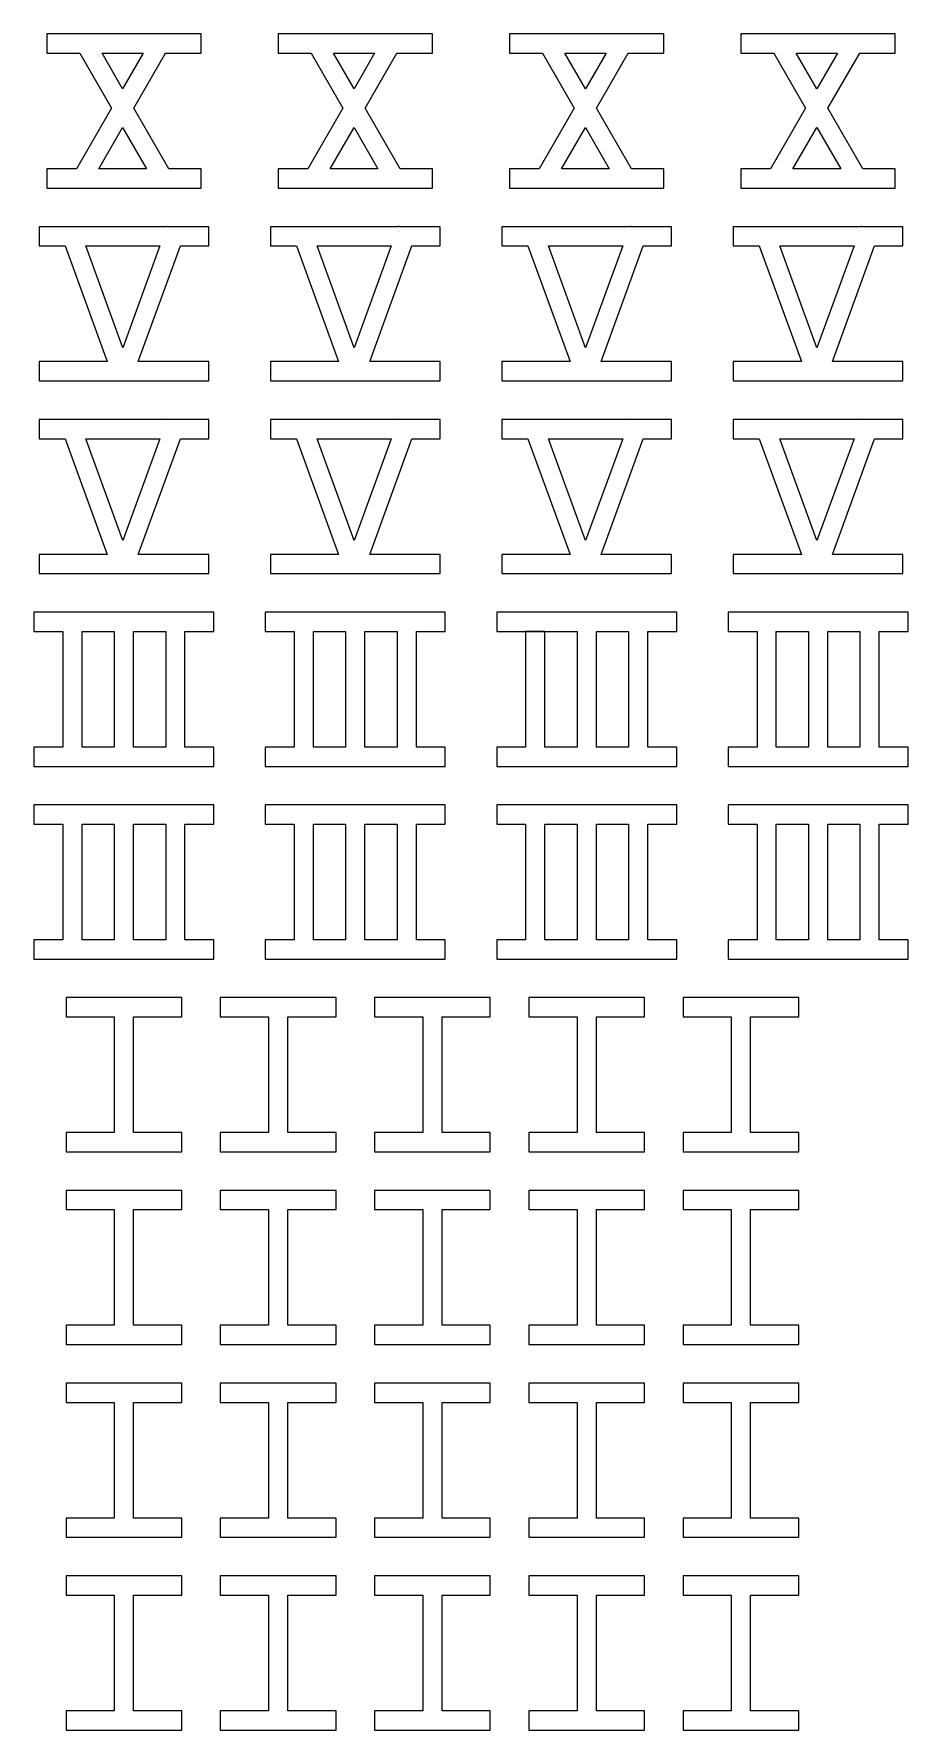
# Model space of a CAD drawing. Header units: metres. Extents: x 0.3 to 45.7, y 2 to 90.
import ezdxf

# ---------------------------------------------------------------- set-up
doc = ezdxf.new("R2010")
doc.units = ezdxf.units.M

msp = doc.modelspace()

# ---------------------------------------------------------------- linework, layer by layer
for p, q in [((9, 90), (1, 90)), ((1, 90), (1, 89)), ((9, 89), (9, 90)), ((21, 90), (13, 90)), ((13, 90), (13, 89)), ((21, 89), (21, 90)), ((33, 90), (25, 90)), ((25, 90), (25, 89)), ((33, 89), (33, 90)), ((45, 90), (37, 90)), ((37, 90), (37, 89)), ((45, 89), (45, 90)), ((1, 89), (2.70854, 89)), ((2.70854, 89), (4.35565, 86.1471)), ((3.86324, 89), (6.00276, 89)), ((4.933, 87.1471), (3.86324, 89)), ((6.00276, 89), (4.933, 87.1471)), ((5.51036, 86.1471), (7.15747, 89)), ((7.15747, 89), (9, 89)), ((13, 89), (14.7085, 89)), ((14.7085, 89), (16.3557, 86.1471)), ((15.8632, 89), (18.0028, 89)), ((16.933, 87.1471), (15.8632, 89)), ((18.0028, 89), (16.933, 87.1471)), ((17.5104, 86.1471), (19.1575, 89)), ((19.1575, 89), (21, 89)), ((25, 89), (26.7085, 89)), ((26.7085, 89), (28.3557, 86.1471)), ((27.8632, 89), (30.0028, 89)), ((28.933, 87.1471), (27.8632, 89)), ((30.0028, 89), (28.933, 87.1471)), ((29.5104, 86.1471), (31.1575, 89)), ((31.1575, 89), (33, 89)), ((37, 89), (38.7085, 89)), ((38.7085, 89), (40.3557, 86.1471)), ((39.8633, 89), (42.0028, 89)), ((40.933, 87.1471), (39.8633, 89)), ((42.0028, 89), (40.933, 87.1471)), ((41.5104, 86.1471), (43.1575, 89)), ((43.1575, 89), (45, 89)), ((4.35565, 86.1471), (2.53867, 83)), ((7.32735, 83), (5.51036, 86.1471)), ((16.3557, 86.1471), (14.5387, 83)), ((19.3273, 83), (17.5104, 86.1471)), ((28.3557, 86.1471), (26.5387, 83)), ((31.3273, 83), (29.5104, 86.1471)), ((40.3557, 86.1471), (38.5387, 83)), ((43.3273, 83), (41.5104, 86.1471)), ((3.69337, 83), (4.933, 85.1471)), ((4.933, 85.1471), (6.17264, 83)), ((15.6934, 83), (16.933, 85.1471)), ((16.933, 85.1471), (18.1726, 83)), ((27.6934, 83), (28.933, 85.1471)), ((28.933, 85.1471), (30.1726, 83)), ((39.6934, 83), (40.933, 85.1471)), ((40.933, 85.1471), (42.1726, 83)), ((2.53867, 83), (1, 83)), ((1, 83), (1, 82)), ((6.17264, 83), (3.69337, 83)), ((9, 83), (7.32735, 83)), ((9, 82), (9, 83)), ((14.5387, 83), (13, 83)), ((13, 83), (13, 82)), ((18.1726, 83), (15.6934, 83)), ((21, 83), (19.3273, 83)), ((21, 82), (21, 83)), ((26.5387, 83), (25, 83)), ((25, 83), (25, 82)), ((30.1726, 83), (27.6934, 83)), ((33, 83), (31.3273, 83)), ((33, 82), (33, 83)), ((38.5387, 83), (37, 83)), ((37, 83), (37, 82)), ((42.1726, 83), (39.6934, 83)), ((45, 83), (43.3273, 83)), ((45, 82), (45, 83)), ((1, 82), (9, 82)), ((13, 82), (21, 82)), ((25, 82), (33, 82)), ((37, 82), (45, 82)), ((7.22977, 80), (0.59999, 80)), ((0.59999, 80), (0.59999, 79)), ((7.23616, 80.0175), (7.22977, 80)), ((7.28435, 80), (7.23616, 80.0175)), ((9.39999, 80), (7.28435, 80)), ((9.39999, 79), (9.39999, 80)), ((19.2298, 80), (12.6, 80)), ((12.6, 80), (12.6, 79)), ((19.2362, 80.0175), (19.2298, 80)), ((19.2843, 80), (19.2362, 80.0175)), ((21.4, 80), (19.2843, 80)), ((21.4, 79), (21.4, 80)), ((31.2298, 80), (24.6, 80)), ((24.6, 80), (24.6, 79)), ((31.2362, 80.0175), (31.2298, 80)), ((31.2843, 80), (31.2362, 80.0175)), ((33.4, 80), (31.2843, 80)), ((33.4, 79), (33.4, 80)), ((43.2298, 80), (36.6, 80)), ((36.6, 80), (36.6, 79)), ((43.2362, 80.0175), (43.2298, 80)), ((43.2843, 80), (43.2362, 80.0175)), ((45.4, 80), (43.2843, 80)), ((45.4, 79), (45.4, 80)), ((0.59999, 79), (1.95219, 79)), ((1.95219, 79), (4.13602, 73)), ((3.01637, 79), (6.8658, 79)), ((4.94109, 73.7119), (3.01637, 79)), ((6.8658, 79), (4.94109, 73.7119)), ((5.74615, 73), (7.92998, 79)), ((7.92998, 79), (9.39999, 79)), ((12.6, 79), (13.9522, 79)), ((13.9522, 79), (16.136, 73)), ((15.0164, 79), (18.8658, 79)), ((16.9411, 73.7119), (15.0164, 79)), ((18.8658, 79), (16.9411, 73.7119)), ((17.7462, 73), (19.93, 79)), ((19.93, 79), (21.4, 79)), ((24.6, 79), (25.9522, 79)), ((25.9522, 79), (28.136, 73)), ((27.0164, 79), (30.8658, 79)), ((28.9411, 73.7119), (27.0164, 79)), ((30.8658, 79), (28.9411, 73.7119)), ((29.7462, 73), (31.93, 79)), ((31.93, 79), (33.4, 79)), ((36.6, 79), (37.9522, 79)), ((37.9522, 79), (40.136, 73)), ((39.0164, 79), (42.8658, 79)), ((40.9411, 73.7119), (39.0164, 79)), ((42.8658, 79), (40.9411, 73.7119)), ((41.7462, 73), (43.93, 79)), ((43.93, 79), (45.4, 79)), ((4.13602, 73), (0.59999, 73)), ((0.59999, 73), (0.59999, 72)), ((9.39999, 73), (5.74615, 73)), ((9.39999, 72), (9.39999, 73)), ((16.136, 73), (12.6, 73)), ((12.6, 73), (12.6, 72)), ((21.4, 73), (17.7462, 73)), ((21.4, 72), (21.4, 73)), ((28.136, 73), (24.6, 73)), ((24.6, 73), (24.6, 72)), ((33.4, 73), (29.7462, 73)), ((33.4, 72), (33.4, 73)), ((40.136, 73), (36.6, 73)), ((36.6, 73), (36.6, 72)), ((45.4, 73), (41.7462, 73)), ((45.4, 72), (45.4, 73)), ((0.59999, 72), (9.39999, 72)), ((12.6, 72), (21.4, 72)), ((24.6, 72), (33.4, 72)), ((36.6, 72), (45.4, 72)), ((7.22977, 70), (0.59999, 70)), ((0.59999, 70), (0.59999, 69)), ((7.23616, 70.0175), (7.22977, 70)), ((7.28435, 70), (7.23616, 70.0175)), ((9.39999, 70), (7.28435, 70)), ((9.39999, 69), (9.39999, 70)), ((19.2298, 70), (12.6, 70)), ((12.6, 70), (12.6, 69)), ((19.2362, 70.0175), (19.2298, 70)), ((19.2843, 70), (19.2362, 70.0175)), ((21.4, 70), (19.2843, 70)), ((21.4, 69), (21.4, 70)), ((31.2298, 70), (24.6, 70)), ((24.6, 70), (24.6, 69)), ((31.2362, 70.0175), (31.2298, 70)), ((31.2843, 70), (31.2362, 70.0175)), ((33.4, 70), (31.2843, 70)), ((33.4, 69), (33.4, 70)), ((43.2298, 70), (36.6, 70)), ((36.6, 70), (36.6, 69)), ((43.2362, 70.0175), (43.2298, 70)), ((43.2843, 70), (43.2362, 70.0175)), ((45.4, 70), (43.2843, 70)), ((45.4, 69), (45.4, 70)), ((0.59999, 69), (1.95219, 69)), ((1.95219, 69), (4.13602, 63)), ((3.01637, 69), (6.8658, 69)), ((4.94109, 63.7119), (3.01637, 69)), ((6.8658, 69), (4.94109, 63.7119)), ((5.74615, 63), (7.92998, 69)), ((7.92998, 69), (9.39999, 69)), ((12.6, 69), (13.9522, 69)), ((13.9522, 69), (16.136, 63)), ((15.0164, 69), (18.8658, 69)), ((16.9411, 63.7119), (15.0164, 69)), ((18.8658, 69), (16.9411, 63.7119)), ((17.7462, 63), (19.93, 69)), ((19.93, 69), (21.4, 69)), ((24.6, 69), (25.9522, 69)), ((25.9522, 69), (28.136, 63)), ((27.0164, 69), (30.8658, 69)), ((28.9411, 63.7119), (27.0164, 69)), ((30.8658, 69), (28.9411, 63.7119)), ((29.7462, 63), (31.93, 69)), ((31.93, 69), (33.4, 69)), ((36.6, 69), (37.9522, 69)), ((37.9522, 69), (40.136, 63)), ((39.0164, 69), (42.8658, 69)), ((40.9411, 63.7119), (39.0164, 69)), ((42.8658, 69), (40.9411, 63.7119)), ((41.7462, 63), (43.93, 69)), ((43.93, 69), (45.4, 69)), ((4.13602, 63), (0.59999, 63)), ((0.59999, 63), (0.59999, 62)), ((9.39999, 63), (5.74615, 63)), ((9.39999, 62), (9.39999, 63)), ((16.136, 63), (12.6, 63)), ((12.6, 63), (12.6, 62)), ((21.4, 63), (17.7462, 63)), ((21.4, 62), (21.4, 63)), ((28.136, 63), (24.6, 63)), ((24.6, 63), (24.6, 62)), ((33.4, 63), (29.7462, 63)), ((33.4, 62), (33.4, 63)), ((40.136, 63), (36.6, 63)), ((36.6, 63), (36.6, 62)), ((45.4, 63), (41.7462, 63)), ((45.4, 62), (45.4, 63)), ((0.59999, 62), (9.39999, 62)), ((12.6, 62), (21.4, 62)), ((24.6, 62), (33.4, 62)), ((36.6, 62), (45.4, 62)), ((9.66666, 60), (0.33333, 60)), ((0.33333, 60), (0.33333, 59)), ((9.66666, 59), (9.66666, 60)), ((21.6667, 60), (12.3333, 60)), ((12.3333, 60), (12.3333, 59)), ((21.6667, 59), (21.6667, 60)), ((33.6667, 60), (24.3333, 60)), ((24.3333, 60), (24.3333, 59)), ((33.6667, 59), (33.6667, 60)), ((45.6667, 60), (36.3333, 60)), ((36.3333, 60), (36.3333, 59)), ((45.6667, 59), (45.6667, 60)), ((0.33333, 59), (1.83333, 59)), ((1.83333, 59), (1.83333, 53)), ((2.83333, 53), (2.83333, 59)), ((2.83333, 59), (4.5, 59)), ((4.5, 59), (4.5, 53)), ((5.5, 53), (5.5, 59)), ((5.5, 59), (7.16666, 59)), ((7.16666, 59), (7.16666, 53)), ((8.16666, 53), (8.16666, 59)), ((8.16666, 59), (9.66666, 59)), ((12.3333, 59), (13.8333, 59)), ((13.8333, 59), (13.8333, 53)), ((14.8333, 53), (14.8333, 59)), ((14.8333, 59), (16.5, 59)), ((16.5, 59), (16.5, 53)), ((17.5, 53), (17.5, 59)), ((17.5, 59), (19.1667, 59)), ((19.1667, 59), (19.1667, 53)), ((20.1667, 53), (20.1667, 59)), ((20.1667, 59), (21.6667, 59)), ((24.3333, 59), (28.5, 59)), ((26.8333, 59), (25.8333, 59)), ((25.8333, 59), (25.8333, 53)), ((26.8333, 53), (26.8333, 59)), ((28.5, 59), (28.5, 53)), ((29.5, 53), (29.5, 59)), ((29.5, 59), (31.1667, 59)), ((31.1667, 59), (31.1667, 53)), ((32.1667, 53), (32.1667, 59)), ((32.1667, 59), (33.6667, 59)), ((36.3333, 59), (37.8333, 59)), ((37.8333, 59), (37.8333, 53)), ((38.8333, 53), (38.8333, 59)), ((38.8333, 59), (40.5, 59)), ((40.5, 59), (40.5, 53)), ((41.5, 53), (41.5, 59)), ((41.5, 59), (43.1667, 59)), ((43.1667, 59), (43.1667, 53)), ((44.1667, 53), (44.1667, 59)), ((44.1667, 59), (45.6667, 59)), ((1.83333, 53), (0.33333, 53)), ((0.33333, 53), (0.33333, 52)), ((4.5, 53), (2.83333, 53)), ((7.16666, 53), (5.5, 53)), ((9.66666, 53), (8.16666, 53)), ((9.66666, 52), (9.66666, 53)), ((12.3333, 53), (12.3333, 52)), ((13.8333, 53), (12.3333, 53)), ((16.5, 53), (14.8333, 53)), ((19.1667, 53), (17.5, 53)), ((21.6667, 53), (20.1667, 53)), ((21.6667, 52), (21.6667, 53)), ((25.8333, 53), (24.3333, 53)), ((24.3333, 53), (24.3333, 52)), ((28.5, 53), (26.8333, 53)), ((31.1667, 53), (29.5, 53)), ((33.6667, 53), (32.1667, 53)), ((33.6667, 52), (33.6667, 53)), ((37.8333, 53), (36.3333, 53)), ((36.3333, 53), (36.3333, 52)), ((40.5, 53), (38.8333, 53)), ((43.1667, 53), (41.5, 53)), ((45.6667, 53), (44.1667, 53)), ((45.6667, 52), (45.6667, 53)), ((0.33333, 52), (9.66666, 52)), ((12.3333, 52), (21.6667, 52)), ((24.3333, 52), (33.6667, 52)), ((36.3333, 52), (45.6667, 52)), ((9.66666, 50), (0.33333, 50)), ((0.33333, 50), (0.33333, 49)), ((9.66666, 49), (9.66666, 50)), ((21.6667, 50), (12.3333, 50)), ((12.3333, 50), (12.3333, 49)), ((21.6667, 49), (21.6667, 50)), ((33.6667, 50), (24.3333, 50)), ((24.3333, 50), (24.3333, 49)), ((33.6667, 49), (33.6667, 50)), ((45.6667, 50), (36.3333, 50)), ((36.3333, 50), (36.3333, 49)), ((45.6667, 49), (45.6667, 50)), ((0.33333, 49), (1.83333, 49)), ((1.83333, 49), (1.83333, 43)), ((2.83333, 43), (2.83333, 49)), ((2.83333, 49), (4.5, 49)), ((4.5, 49), (4.5, 43)), ((5.5, 43), (5.5, 49)), ((5.5, 49), (7.16666, 49)), ((7.16666, 49), (7.16666, 43)), ((8.16666, 43), (8.16666, 49)), ((8.16666, 49), (9.66666, 49)), ((12.3333, 49), (13.8333, 49)), ((13.8333, 49), (13.8333, 43)), ((14.8333, 43), (14.8333, 49)), ((14.8333, 49), (16.5, 49)), ((16.5, 49), (16.5, 43)), ((17.5, 43), (17.5, 49)), ((17.5, 49), (19.1667, 49)), ((19.1667, 49), (19.1667, 43)), ((20.1667, 43), (20.1667, 49)), ((20.1667, 49), (21.6667, 49)), ((24.3333, 49), (25.8333, 49)), ((25.8333, 49), (25.8333, 43)), ((26.8333, 43), (26.8333, 49)), ((26.8333, 49), (28.5, 49)), ((28.5, 49), (28.5, 43)), ((29.5, 43), (29.5, 49)), ((29.5, 49), (31.1667, 49)), ((31.1667, 49), (31.1667, 43)), ((32.1667, 43), (32.1667, 49)), ((32.1667, 49), (33.6667, 49)), ((36.3333, 49), (37.8333, 49)), ((37.8333, 49), (37.8333, 43)), ((38.8333, 43), (38.8333, 49)), ((38.8333, 49), (40.5, 49)), ((40.5, 49), (40.5, 43)), ((41.5, 43), (41.5, 49)), ((41.5, 49), (43.1667, 49)), ((43.1667, 49), (43.1667, 43)), ((44.1667, 43), (44.1667, 49)), ((44.1667, 49), (45.6667, 49)), ((1.83333, 43), (0.33333, 43)), ((0.33333, 43), (0.33333, 42)), ((4.5, 43), (2.83333, 43)), ((7.16666, 43), (5.5, 43)), ((9.66666, 43), (8.16666, 43)), ((9.66666, 42), (9.66666, 43)), ((13.8333, 43), (12.3333, 43)), ((12.3333, 43), (12.3333, 42)), ((16.5, 43), (14.8333, 43)), ((19.1667, 43), (17.5, 43)), ((21.6667, 43), (20.1667, 43)), ((21.6667, 42), (21.6667, 43)), ((25.8333, 43), (24.3333, 43)), ((24.3333, 43), (24.3333, 42)), ((28.5, 43), (26.8333, 43)), ((31.1667, 43), (29.5, 43)), ((33.6667, 43), (32.1667, 43)), ((33.6667, 42), (33.6667, 43)), ((37.8333, 43), (36.3333, 43)), ((36.3333, 43), (36.3333, 42)), ((40.5, 43), (38.8333, 43)), ((43.1667, 43), (41.5, 43)), ((45.6667, 43), (44.1667, 43)), ((45.6667, 42), (45.6667, 43)), ((0.33333, 42), (9.66666, 42)), ((12.3333, 42), (21.6667, 42)), ((24.3333, 42), (33.6667, 42)), ((36.3333, 42), (45.6667, 42)), ((8, 40), (2, 40)), ((2, 40), (2, 39)), ((8, 39), (8, 40)), ((16, 40), (10, 40)), ((10, 40), (10, 39)), ((16, 39), (16, 40)), ((24, 40), (18, 40)), ((18, 40), (18, 39)), ((24, 39), (24, 40)), ((32, 40), (26, 40)), ((26, 40), (26, 39)), ((32, 39), (32, 40)), ((40, 40), (34, 40)), ((34, 40), (34, 39)), ((40, 39), (40, 40)), ((2, 39), (4.5, 39)), ((4.5, 39), (4.5, 33)), ((5.5, 33), (5.5, 39)), ((5.5, 39), (8, 39)), ((10, 39), (12.5, 39)), ((12.5, 39), (12.5, 33)), ((13.5, 33), (13.5, 39)), ((13.5, 39), (16, 39)), ((18, 39), (20.5, 39)), ((20.5, 39), (20.5, 33)), ((21.5, 33), (21.5, 39)), ((21.5, 39), (24, 39)), ((26, 39), (28.5, 39)), ((28.5, 39), (28.5, 33)), ((29.5, 33), (29.5, 39)), ((29.5, 39), (32, 39)), ((34, 39), (36.5, 39)), ((36.5, 39), (36.5, 33)), ((37.5, 33), (37.5, 39)), ((37.5, 39), (40, 39)), ((4.5, 33), (2, 33)), ((2, 33), (2, 32)), ((8, 33), (5.5, 33)), ((8, 32), (8, 33)), ((12.5, 33), (10, 33)), ((10, 33), (10, 32)), ((16, 33), (13.5, 33)), ((16, 32), (16, 33)), ((20.5, 33), (18, 33)), ((18, 33), (18, 32)), ((24, 33), (21.5, 33)), ((24, 32), (24, 33)), ((28.5, 33), (26, 33)), ((26, 33), (26, 32)), ((32, 33), (29.5, 33)), ((32, 32), (32, 33)), ((36.5, 33), (34, 33)), ((34, 33), (34, 32)), ((40, 33), (37.5, 33)), ((40, 32), (40, 33)), ((2, 32), (8, 32)), ((10, 32), (16, 32)), ((18, 32), (24, 32)), ((26, 32), (32, 32)), ((34, 32), (40, 32)), ((8, 30), (2, 30)), ((2, 30), (2, 29)), ((8, 29), (8, 30)), ((16, 30), (10, 30)), ((10, 30), (10, 29)), ((16, 29), (16, 30)), ((24, 30), (18, 30)), ((18, 30), (18, 29)), ((24, 29), (24, 30)), ((32, 30), (26, 30)), ((26, 30), (26, 29)), ((32, 29), (32, 30)), ((40, 30), (34, 30)), ((34, 30), (34, 29)), ((40, 29), (40, 30)), ((2, 29), (4.5, 29)), ((4.5, 29), (4.5, 23)), ((5.5, 23), (5.5, 29)), ((5.5, 29), (8, 29)), ((10, 29), (12.5, 29)), ((12.5, 29), (12.5, 23)), ((13.5, 23), (13.5, 29)), ((13.5, 29), (16, 29)), ((18, 29), (20.5, 29)), ((20.5, 29), (20.5, 23)), ((21.5, 23), (21.5, 29)), ((21.5, 29), (24, 29)), ((26, 29), (28.5, 29)), ((28.5, 29), (28.5, 23)), ((29.5, 23), (29.5, 29)), ((29.5, 29), (32, 29)), ((34, 29), (36.5, 29)), ((36.5, 29), (36.5, 23)), ((37.5, 23), (37.5, 29)), ((37.5, 29), (40, 29)), ((4.5, 23), (2, 23)), ((2, 23), (2, 22)), ((8, 23), (5.5, 23)), ((8, 22), (8, 23)), ((12.5, 23), (10, 23)), ((10, 23), (10, 22)), ((16, 23), (13.5, 23)), ((16, 22), (16, 23)), ((20.5, 23), (18, 23)), ((18, 23), (18, 22)), ((24, 23), (21.5, 23)), ((24, 22), (24, 23)), ((28.5, 23), (26, 23)), ((26, 23), (26, 22)), ((32, 23), (29.5, 23)), ((32, 22), (32, 23)), ((36.5, 23), (34, 23)), ((34, 23), (34, 22)), ((40, 23), (37.5, 23)), ((40, 22), (40, 23)), ((2, 22), (8, 22)), ((10, 22), (16, 22)), ((18, 22), (24, 22)), ((26, 22), (32, 22)), ((34, 22), (40, 22)), ((8, 20), (2, 20)), ((2, 20), (2, 19)), ((8, 19), (8, 20)), ((16, 20), (10, 20)), ((10, 20), (10, 19)), ((16, 19), (16, 20)), ((24, 20), (18, 20)), ((18, 20), (18, 19)), ((24, 19), (24, 20)), ((32, 20), (26, 20)), ((26, 20), (26, 19)), ((32, 19), (32, 20)), ((40, 20), (34, 20)), ((34, 20), (34, 19)), ((40, 19), (40, 20)), ((2, 19), (4.5, 19)), ((4.5, 19), (4.5, 13)), ((5.5, 13), (5.5, 19)), ((5.5, 19), (8, 19)), ((10, 19), (12.5, 19)), ((12.5, 19), (12.5, 13)), ((13.5, 13), (13.5, 19)), ((13.5, 19), (16, 19)), ((18, 19), (20.5, 19)), ((20.5, 19), (20.5, 13)), ((21.5, 13), (21.5, 19)), ((21.5, 19), (24, 19)), ((26, 19), (28.5, 19)), ((28.5, 19), (28.5, 13)), ((29.5, 13), (29.5, 19)), ((29.5, 19), (32, 19)), ((34, 19), (36.5, 19)), ((36.5, 19), (36.5, 13)), ((37.5, 13), (37.5, 19)), ((37.5, 19), (40, 19)), ((4.5, 13), (2, 13)), ((2, 13), (2, 12)), ((8, 13), (5.5, 13)), ((8, 12), (8, 13)), ((10, 13), (10, 12)), ((12.5, 13), (10, 13)), ((16, 13), (13.5, 13)), ((16, 12), (16, 13)), ((20.5, 13), (18, 13)), ((18, 13), (18, 12)), ((24, 13), (21.5, 13)), ((24, 12), (24, 13)), ((28.5, 13), (26, 13)), ((26, 13), (26, 12)), ((32, 13), (29.5, 13)), ((32, 12), (32, 13)), ((36.5, 13), (34, 13)), ((34, 13), (34, 12)), ((40, 13), (37.5, 13)), ((40, 12), (40, 13)), ((2, 12), (8, 12)), ((10, 12), (16, 12)), ((18, 12), (24, 12)), ((26, 12), (32, 12)), ((34, 12), (40, 12)), ((8, 10), (2, 10)), ((2, 10), (2, 9)), ((8, 9), (8, 10)), ((16, 10), (10, 10)), ((10, 10), (10, 9)), ((16, 9), (16, 10)), ((24, 10), (18, 10)), ((18, 10), (18, 9)), ((24, 9), (24, 10)), ((32, 10), (26, 10)), ((26, 10), (26, 9)), ((32, 9), (32, 10)), ((40, 10), (34, 10)), ((34, 10), (34, 9)), ((40, 9), (40, 10)), ((2, 9), (4.5, 9)), ((4.5, 9), (4.5, 3)), ((5.5, 3), (5.5, 9)), ((5.5, 9), (8, 9)), ((10, 9), (12.5, 9)), ((12.5, 9), (12.5, 3)), ((13.5, 3), (13.5, 9)), ((13.5, 9), (16, 9)), ((18, 9), (20.5, 9)), ((20.5, 9), (20.5, 3)), ((21.5, 3), (21.5, 9)), ((21.5, 9), (24, 9)), ((26, 9), (28.5, 9)), ((28.5, 9), (28.5, 3)), ((29.5, 3), (29.5, 9)), ((29.5, 9), (32, 9)), ((34, 9), (36.5, 9)), ((36.5, 9), (36.5, 3)), ((37.5, 3), (37.5, 9)), ((37.5, 9), (40, 9)), ((4.5, 3), (2, 3)), ((2, 3), (2, 2)), ((8, 3), (5.5, 3)), ((8, 2), (8, 3)), ((12.5, 3), (10, 3)), ((10, 3), (10, 2)), ((16, 3), (13.5, 3)), ((16, 2), (16, 3)), ((20.5, 3), (18, 3)), ((18, 3), (18, 2)), ((24, 3), (21.5, 3)), ((24, 2), (24, 3)), ((28.5, 3), (26, 3)), ((26, 3), (26, 2)), ((32, 3), (29.5, 3)), ((32, 2), (32, 3)), ((36.5, 3), (34, 3)), ((34, 3), (34, 2)), ((40, 3), (37.5, 3)), ((40, 2), (40, 3)), ((2, 2), (8, 2)), ((10, 2), (16, 2)), ((18, 2), (24, 2)), ((26, 2), (32, 2)), ((34, 2), (40, 2))]:
    msp.add_line(p, q)

doc.saveas('drawing.dxf')
